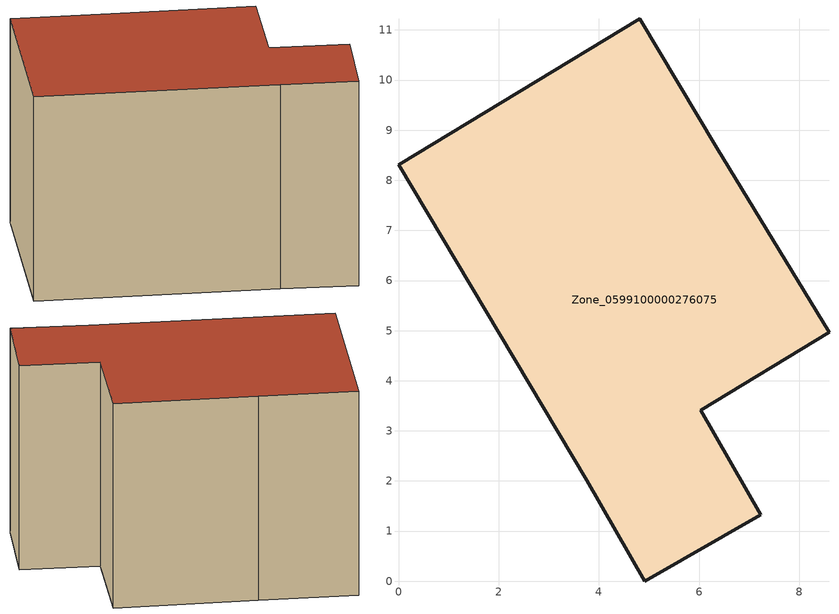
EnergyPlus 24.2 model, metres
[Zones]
Zone_0599100000276075
 floor ground (C_G): 3.76,2.02 0,8.31 4.81,11.22 6.35,8.65 8.59,4.97 6.03,3.41 7.23,1.32 4.91,0 z0
 wall outside (C_F): 0,8.31 3.76,2.02 4.91,0 7.23,1.32 6.03,3.41 8.59,4.97 6.35,8.65 4.81,11.22 0,8.31 z0:6.62
 roof outside (C_R): 7.23,1.32 6.03,3.41 8.59,4.97 6.35,8.65 4.81,11.22 0,8.31 3.76,2.02 4.91,0 z6.62
[BUILDING]
Pand.0599100000276075: North Axis=0; Terrain=City; Loads Convergence Tolerance Value=0.04; Temperature Convergence Tolerance Value=0.4; Solar Distribution=FullExterior; Maximum Number of Warmup Days=25; Minimum Number of Warmup Days=1
[Site:Location]
Rotterdam.The.Hague.AP_ZH_NLD Design_Conditions: Latitude=51.96; Longitude=4.45; Time Zone=1; Elevation=-4.5
[SITE:GROUNDTEMPERATURE:BUILDINGSURFACE]
18, 18, 18, 18, 18, 18, 18, 18, 18, 18, 18, 18
[MATERIAL] Thermal Absorptance=0.9; Solar Absorptance=0.7; Visible Absorptance=0.7
Name | Roughness | Thickness | Conductivity | Density | Specific Heat
G.TC.1946 | MediumSmooth | 0.15 | 1 | 540 | 1210
F.TC.1946 | Rough | 0.3 | 0.857143 | 1920 | 840
R.TC.1946 | MediumRough | 0.2 | 0.909091 | 1500 | 1000
[CONSTRUCTION]
C_G: G.TC.1946
C_F: F.TC.1946
C_R: R.TC.1946
[ZONE]
Zone_0599100000276075: Type=1; Multiplier=1; Ceiling Height=Autocalculate; Volume=Autocalculate; Floor Area=autocalculate; Part of Total Floor Area=Yes
[ZONEINFILTRATION:DESIGNFLOWRATE]
Infil_Zone_0599100000276075: Zone or ZoneList or Space or SpaceList=Zone_0599100000276075; Schedule=AlwaysOn; Design Flow Rate Calculation Method=Flow/Area; Flow Rate per Floor Area=0.003; Constant Term Coefficient=1; Temperature Term Coefficient=0; Velocity Term Coefficient=0; Velocity Squared Term Coefficient=0
[HVACTEMPLATE:ZONE:IDEALLOADSAIRSYSTEM]
Zone_0599100000276075: Maximum Heating Supply Air Temperature=50; Minimum Cooling Supply Air Temperature=13; Maximum Heating Supply Air Humidity Ratio=0.0156; Minimum Cooling Supply Air Humidity Ratio=0.0077; Heating Limit=NoLimit; Cooling Limit=NoLimit; Dehumidification Control Type=ConstantSensibleHeatRatio; Cooling Sensible Heat Ratio=0.7; Dehumidification Setpoint=60; Humidification Control Type=None; Humidification Setpoint=30; Outdoor Air Method=None; Outdoor Air Flow Rate per Person=0.00944; Outdoor Air Flow Rate per Zone Floor Area=0; Outdoor Air Flow Rate per Zone=0; Demand Controlled Ventilation Type=None; Outdoor Air Economizer Type=NoEconomizer; Heat Recovery Type=None; Sensible Heat Recovery Effectiveness=0.7; Latent Heat Recovery Effectiveness=0.65
[ZONECONTROL:THERMOSTAT]
ThermostatControl_Zone_0599100000276075: Zone or ZoneList=Zone_0599100000276075; Control Type Schedule=DualSetpointControlType; Control 1=Thermostat_Zone_0599100000276075; Temperature Difference Between Cutout And Setpoint=0
[THERMOSTATSETPOINT:DUALSETPOINT]
Thermostat_Zone_0599100000276075: Heating Setpoint Temperature Schedule=HeatingSetpoint_Zone_0599100000276075; Cooling Setpoint Temperature Schedule=CoolingSetpoint_Zone_0599100000276075
[SCHEDULE:COMPACT]
HeatingSetpoint_Zone_0599100000276075: Through: 12/31, For: AllDays, Until: 24:00, 21
CoolingSetpoint_Zone_0599100000276075: Through: 12/31, For: AllDays, Until: 24:00, 24
DualSetpointControlType: Through: 12/31, For: AllDays, Until: 24:00, 4
AlwaysOn: Through: 12/31, For: AllDays, Until: 24:00, 1
